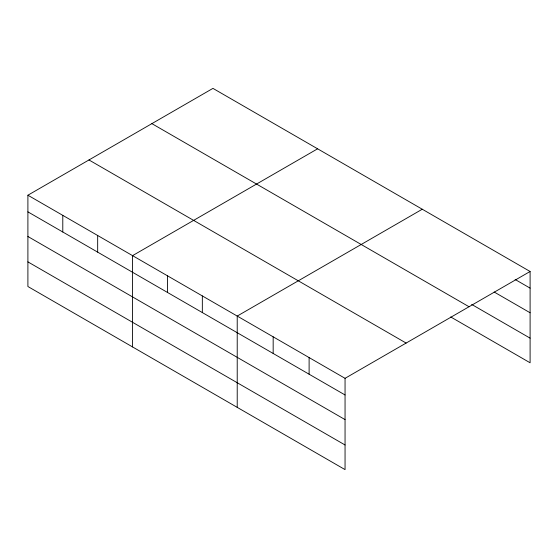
<?xml version="1.0" encoding="UTF-8"?>
<svg xmlns="http://www.w3.org/2000/svg" width="558" height="558" viewBox="0 0 558 558"><rect width="100%" height="100%" fill="white"/><g stroke="black" fill="none" stroke-linecap="round" stroke-linejoin="round"><path stroke-width="0.84" d="M345.053 419.602L345.053 378.324L27.9 195.216L27.9 286.512L345.053 469.62L345.053 419.602L27.9 236.494M450.725 316.958L530.1 362.784L530.1 271.488L212.947 88.38L27.9 195.216M317.607 148.805L132.56 255.641L132.56 346.936M422.267 209.229L237.22 316.065L237.22 407.361M345.053 378.324L530.1 271.488M515.125 279.481L530.1 288.13M494.158 292.015L530.1 312.766M471.691 304.424L530.1 338.148M151.881 123.632L469.034 306.74M88.966 159.958L406.119 343.065M27.9 211.859L345.053 394.966M27.9 261.876L345.053 444.984M309.111 357.566L309.111 374.209M273.169 336.816L273.169 353.458M202.338 295.921L202.338 312.564M167.449 275.785L167.449 292.42M97.671 235.497L97.671 252.139M62.789 215.353L62.789 231.995"/></g></svg>
